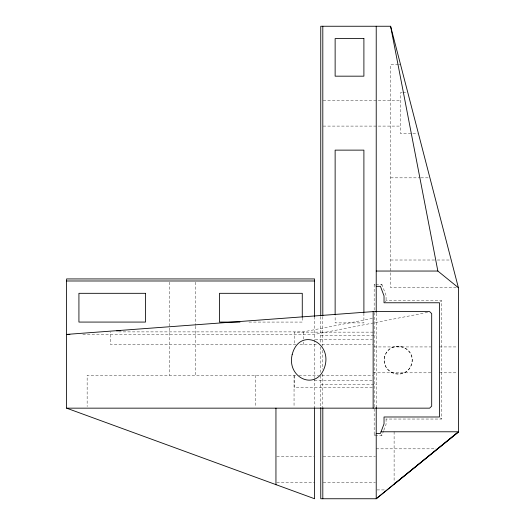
<?xml version="1.0" encoding="UTF-8"?>
<svg xmlns="http://www.w3.org/2000/svg" width="525" height="525" viewBox="0 0 525 525"><rect width="100%" height="100%" fill="white"/><g stroke="black" fill="none" stroke-linecap="round" stroke-linejoin="round"><path stroke-width="0.39" stroke-dasharray="2.62 1.97" d="M374.167 312.48L374.167 435.474L381.865 435.474L383.552 430.979M383.834 430.231L386.085 424.233L386.085 419.042L385.055 418.012M381.157 285.305L381.865 284.274L374.167 284.274L374.167 311.666M385.055 301.737L386.085 300.713L441.551 300.713L441.551 419.042L386.085 419.042M440.521 301.737L441.551 300.713M374.167 435.474L375.198 434.451M118.597 331.892L303.24 331.892L372.337 318.432M427.567 312.401L314.593 334.405L81.336 334.405M398.265 64.647L390.607 64.647L390.607 287.726L456.763 287.726M399.026 64.647L400.562 64.647M402.17 92.603L400.562 92.603L400.562 133.691L417.644 133.691M402.977 92.603L407 92.603M323.197 100.209L400.562 100.209M323.197 126.092L400.562 126.092M390.607 177.837L420.079 177.837M420.899 177.837L429.909 177.837M390.607 260.013L436.472 260.013M437.286 260.013L451.211 260.013M248.988 322.074L302.269 322.074L302.269 317.284M373.144 332.141L294.295 332.141L294.295 344.466M320.755 335.226L376.222 335.226M315.217 339.334L372.323 339.334M295.923 344.466L110.427 344.466L110.427 331.892M299.972 344.466L317.868 344.466M321.93 344.466L373.144 344.466M373.958 346.933L430.874 346.933M439.497 346.933L457.61 346.933M373.144 372.816L430.874 372.816M439.497 372.816L457.61 372.816M295.68 375.283L87.143 375.283L87.143 406.547M298.942 375.283L318.682 375.283M321.93 375.283L373.144 375.283M314.396 380.422L373.144 380.422M320.755 384.53L376.222 384.53M372.33 387.608L294.295 387.608L294.295 375.283M376.222 448.829L436.065 448.829M276.754 456.428L313.786 456.428M323.203 456.428L375.408 456.428M276.754 482.317L314.593 482.317M323.203 482.317L375.408 482.317M377.002 489.917L385.547 489.917M374.167 284.274L375.198 285.305M440.521 418.012L441.551 419.042M381.157 434.451L381.865 435.474M381.865 284.274L386.085 295.522L386.085 300.713M394.111 431.78L394.111 482.508M376.222 313.3L376.222 407.275M363.897 313.071L363.897 322.895L335.134 322.895L335.134 315.532M322.809 316.641L322.809 346.172M322.809 350.273L322.809 369.141M322.809 374.062L322.809 406.875M320.755 316.641L320.755 343.901M320.755 346.992L320.755 372.422M320.755 375.703L320.755 406.875M314.593 316.595L314.593 377.659M314.593 378.479L314.593 408.155M303.24 331.892L303.24 338.966M303.24 342.11L303.24 344.466M294.046 375.283L294.046 406.547M255.406 375.283L255.406 406.547M195.438 282.201L195.438 325.474M195.438 326.294L195.438 375.283M169.555 282.201L169.555 375.283M384.713 356.56C379.844 374.036 407.19 381.36 411.705 363.792C416.574 346.323 389.228 338.999 384.713 356.56M391.223 372.277A13.972 13.972 0 0 0 412.178 360.176A13.972 13.972 0 0 0 391.223 348.082A13.972 13.972 0 0 0 391.223 372.277"/><path stroke-width="0.79" d="M320.755 315.82L320.755 26.25L390.607 26.25L458.397 287.726L458.397 432.023L376.222 498.75L320.755 498.75L320.755 407.695M116.753 330.96L120.704 330.376M314.593 316.595L314.593 278.933L66.603 278.933L66.603 408.155L429.634 408.155L431.688 406.101L431.688 313.655L429.634 311.601L373.144 311.601L66.603 334.405L69.877 334.405M376.222 271.044L437.857 271.044L458.397 287.726M66.603 280.987L314.593 280.987M376.222 286.328L380.441 286.328L384.031 295.897L384.031 302.767L439.497 302.767L439.497 416.988L384.031 416.988L384.031 423.859L380.441 433.42L376.222 433.42M239.971 322.074L219.476 322.074L219.476 293.317L302.269 293.317L302.269 317.284M381.058 431.78L458.397 431.78L376.222 498.75L376.222 407.262M458.397 432.023L394.111 484.142M66.603 408.155L314.593 498.75L314.593 407.971M390.607 26.25L437.857 271.044M376.222 26.25L376.222 312.48M373.144 311.601L373.144 408.155M363.897 312.25L363.897 150.13L335.134 150.13L335.134 314.711M322.809 26.25L322.809 315.82M322.809 407.695L322.809 498.75M275.947 408.155L275.947 484.792M292.176 354.559C286.263 378.794 318.196 392.3 325.205 365.19C331.118 340.961 299.178 327.456 292.176 354.559M363.897 38.574L335.134 38.574L335.134 76.171L363.897 76.171L363.897 38.574M145.517 293.317L78.927 293.317L78.927 322.074L145.517 322.074L145.517 293.317"/></g></svg>
